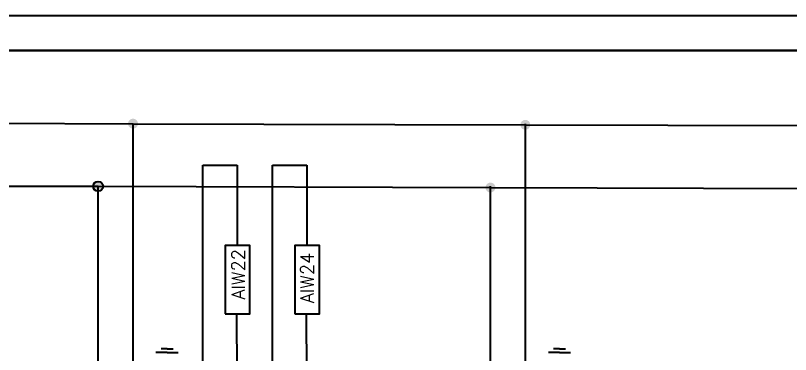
# Model space of a CAD drawing. Header units: inches. Extents: x 9000 to 22395, y 8106 to 17135.
# Drawn here: x 10300.8 to 10498.3, y 8551 to 8637.5 of the extents above; entities that cross this region are included whole.
import ezdxf

# ---------------------------------------------------------------- set-up
doc = ezdxf.new("R2010")
doc.units = ezdxf.units.IN
doc.header["$MEASUREMENT"] = 0
doc.layers.add('中间继电器', color=7, linetype='Continuous')
doc.layers.add('线槽', color=7, linetype='Continuous')
doc.styles.get("Standard").update_dxf_attribs({"font": 'txt', "bigfont": 'gbcbig.shx'})

msp = doc.modelspace()

# ---------------------------------------------------------------- hatches: boundary and pattern name
h = msp.add_hatch(color=256)
h.dxf.hatch_style = 1
h.paths.add_polyline_path([(10329.51, 8609.89), (10330.78, 8609.88), (10332.04, 8609.88, 1)])
h.paths.add_polyline_path([(10330.78, 8609.88), (10329.51, 8609.89, 0.415117), (10330.78, 8608.62)])
h.paths.add_polyline_path([(10332.04, 8609.88), (10330.78, 8609.88), (10330.78, 8608.62, 0.413311)])
h = msp.add_hatch(color=256)
h.dxf.hatch_style = 1
h.paths.add_polyline_path([(10429.5, 8609.6), (10430.76, 8609.6), (10432.02, 8609.59, 1)])
h.paths.add_polyline_path([(10430.76, 8609.6), (10429.5, 8609.6, 0.415117), (10430.76, 8608.33)])
h.paths.add_polyline_path([(10432.02, 8609.59), (10430.76, 8609.6), (10430.76, 8608.33, 0.413311)])
h = msp.add_hatch(color=256)
h.dxf.hatch_style = 1
h.paths.add_polyline_path([(10320.63, 8593.9), (10321.89, 8593.9), (10323.15, 8593.9, 1)])
h.paths.add_polyline_path([(10321.89, 8593.9), (10320.63, 8593.9, 0.415117), (10321.89, 8592.64)])
h.paths.add_polyline_path([(10323.15, 8593.9), (10321.89, 8593.9), (10321.89, 8592.64, 0.413311)])
h = msp.add_hatch(color=256)
h.dxf.hatch_style = 1
h.paths.add_polyline_path([(10420.61, 8593.6), (10421.87, 8593.59), (10423.14, 8593.59, 1)])
h.paths.add_polyline_path([(10421.87, 8593.59), (10420.61, 8593.6, 0.415117), (10421.87, 8592.33)])
h.paths.add_polyline_path([(10423.14, 8593.59), (10421.87, 8593.59), (10421.87, 8592.33, 0.413311)])

# ---------------------------------------------------------------- linework, layer by layer
for p, q in [((9849.86, 8637.48), (10630.89, 8637.48)), ((9872.25, 8628.53), (10593.93, 8628.53)), ((10616.43, 8628.53), (9872.25, 8628.53)), ((10020.52, 8610.77), (10330.78, 8609.88)), ((10330.78, 8502.49), (10330.78, 8609.88)), ((10330.78, 8609.88), (10430.76, 8609.6)), ((10430.76, 8502.49), (10430.76, 8609.88)), ((10430.76, 8609.6), (10535.18, 8609.3)), ((10348.55, 8599.34), (10357.3, 8599.34)), ((10348.55, 8579.42), (10348.55, 8599.34)), ((10357.3, 8599.34), (10357.3, 8578.84)), ((10366.33, 8599.34), (10375.07, 8599.34)), ((10366.33, 8579.42), (10366.33, 8599.34)), ((10375.07, 8599.34), (10375.07, 8578.84)), ((10033.42, 8594.79), (10321.89, 8593.9)), ((10321.89, 8502.49), (10321.89, 8593.9)), ((10321.89, 8593.9), (10421.87, 8593.59)), ((10421.87, 8502.49), (10421.87, 8593.9)), ((10421.87, 8593.59), (10526.3, 8593.27)), ((10348.55, 8502.49), (10348.55, 8579.42)), ((10366.33, 8502.49), (10366.33, 8579.42)), ((10357.3, 8541.29), (10357.22, 8561.36)), ((10375.07, 8541.29), (10375, 8561.36)), ((10339.47, 8552.48), (10337.92, 8552.48)), ((10339.47, 8552.48), (10341.02, 8552.48)), ((10439.45, 8552.48), (10437.9, 8552.48)), ((10439.45, 8552.48), (10441, 8552.48)), ((10339.47, 8551.49), (10336.63, 8551.5)), ((10339.47, 8551.49), (10342.3, 8551.5)), ((10439.45, 8551.49), (10436.62, 8551.5)), ((10439.45, 8551.49), (10442.28, 8551.5))]:
    msp.add_line(p, q)
msp.add_circle((10321.89, 8593.9), 1.26)
at = {"layer": '中间继电器', "color": 0}
for points in [[(10354.25, 8561.36), (10360.55, 8561.36), (10360.55, 8578.84), (10354.25, 8578.84)], [(10372.02, 8561.36), (10378.32, 8561.36), (10378.32, 8578.84), (10372.02, 8578.84)]]:
    msp.add_lwpolyline(points, close=True, dxfattribs=at)

# ---------------------------------------------------------------- texts
at = {"layer": '线槽', "color": 0, "char_height": 5, "width": 16.273, "attachment_point": 3, "rotation": 90}
for s, insert in [('{\\H0.6667x;AIW22}', (10355.92, 8577.89)), ('{\\H0.6667x;AIW24}', (10373.5, 8576.96))]:
    msp.add_mtext(s, dxfattribs=dict(at, insert=insert))

doc.saveas('drawing.dxf')
